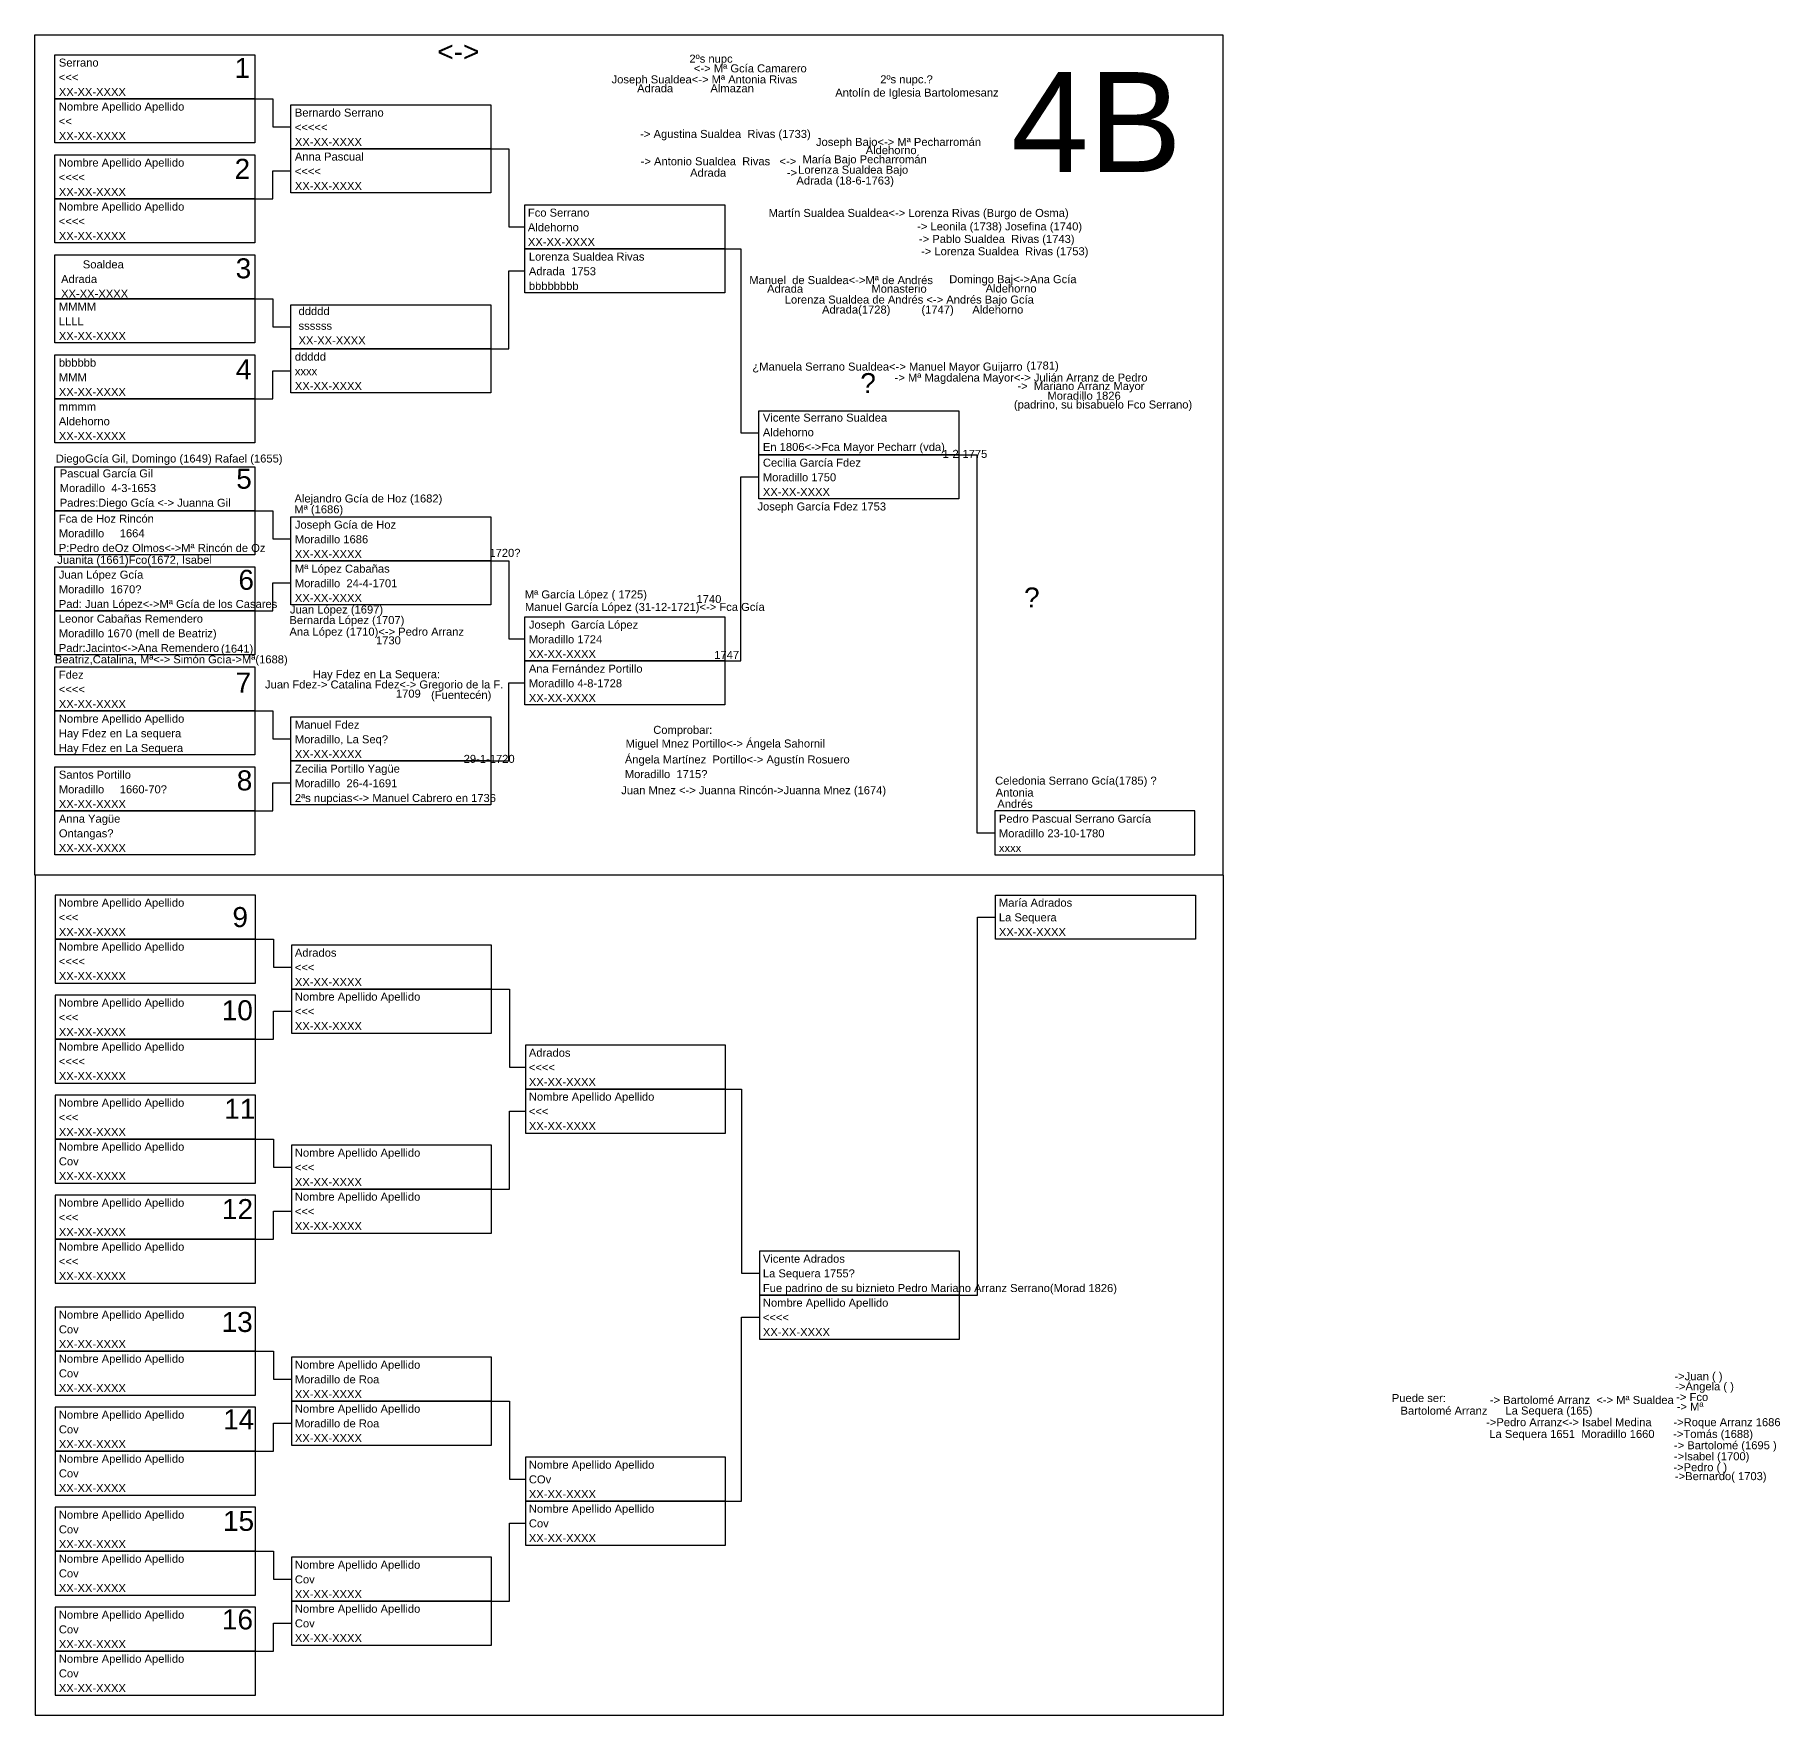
# Model space of a CAD drawing. Header units: millimetres. Extents: x -16844 to 23151, y -8543 to 4892.
# Drawn here: x -1315.5 to -879.3, y -1000 to -580 of the extents above; entities that cross this region are included whole.
import ezdxf
from ezdxf.enums import TextEntityAlignment as Align

# ---------------------------------------------------------------- set-up
doc = ezdxf.new("R2010")
doc.units = ezdxf.units.MM
doc.layers.add('Guijarro', color=90, linetype='Continuous')
doc.styles.add('Arial', font='arial.ttf', dxfattribs={"height": 0.01})

# ---------------------------------------------------------------- blocks, each defined once
blk = doc.blocks.new('Hoja superior')
for points in [[(0, 210), (297, 210), (297, 0), (0, 0)], [(5, 205), (55, 205), (55, 194), (5, 194)], [(5, 194), (55, 194), (55, 183), (5, 183)], [(64, 192.5), (114, 192.5), (114, 181.5), (64, 181.5)], [(5, 180), (55, 180), (55, 169), (5, 169)], [(64, 181.5), (114, 181.5), (114, 170.5), (64, 170.5)], [(5, 169), (55, 169), (55, 158), (5, 158)], [(122.5, 167.5), (172.5, 167.5), (172.5, 156.5), (122.5, 156.5)], [(5, 155), (55, 155), (55, 144), (5, 144)], [(122.5, 156.5), (172.5, 156.5), (172.5, 145.5), (122.5, 145.5)], [(5, 144), (55, 144), (55, 133), (5, 133)], [(64, 142.5), (114, 142.5), (114, 131.5), (64, 131.5)], [(64, 131.5), (114, 131.5), (114, 120.5), (64, 120.5)], [(5, 130), (55, 130), (55, 119), (5, 119)], [(5, 119), (55, 119), (55, 108), (5, 108)], [(181, 116), (231, 116), (231, 105), (181, 105)], [(181, 105), (231, 105), (231, 94), (181, 94)], [(5, 102), (55, 102), (55, 91), (5, 91)], [(5, 91), (55, 91), (55, 80), (5, 80)], [(64, 89.5), (114, 89.5), (114, 78.5), (64, 78.5)], [(5, 77), (55, 77), (55, 66), (5, 66)], [(64, 78.5), (114, 78.5), (114, 67.5), (64, 67.5)], [(5, 66), (55, 66), (55, 55), (5, 55)], [(122.5, 64.5), (172.5, 64.5), (172.5, 53.5), (122.5, 53.5)], [(122.5, 53.5), (172.5, 53.5), (172.5, 42.5), (122.5, 42.5)], [(5, 52), (55, 52), (55, 41), (5, 41)], [(5, 41), (55, 41), (55, 30), (5, 30)], [(64, 39.5), (114, 39.5), (114, 28.5), (64, 28.5)], [(5, 27), (55, 27), (55, 16), (5, 16)], [(64, 28.5), (114, 28.5), (114, 17.5), (64, 17.5)], [(5, 16), (55, 16), (55, 5), (5, 5)], [(240, 5), (290, 5), (290, 16), (240, 16)]]:
    blk.add_lwpolyline(points, close=True)
for points in [[(55, 194), (59.5, 194), (59.5, 187), (64, 187)], [(114, 181.5), (118.5, 181.5), (118.5, 162), (122.5, 162)], [(55, 169), (59.5, 169), (59.5, 176), (64, 176)], [(172.5, 156.5), (176.5, 156.5), (176.5, 110.5), (181, 110.5)], [(114, 131.5), (118.5, 131.5), (118.5, 151), (122.5, 151)], [(55, 144), (59.5, 144), (59.5, 137), (64, 137)], [(55, 119), (59.5, 119), (59.5, 126), (64, 126)], [(231, 105), (235.5, 105), (235.5, 10.5), (240, 10.5)], [(172.5, 53.5), (176.5, 53.5), (176.5, 99.5), (181, 99.5)], [(55, 91), (59.5, 91), (59.5, 84), (64, 84)], [(114, 78.5), (118.5, 78.5), (118.5, 59), (122.5, 59)], [(55, 66), (59.5, 66), (59.5, 73), (64, 73)], [(114, 28.5), (118.5, 28.5), (118.5, 48), (122.5, 48)], [(55, 41), (59.5, 41), (59.5, 34), (64, 34)], [(55, 16), (59.5, 16), (59.5, 23), (64, 23)]]:
    blk.add_lwpolyline(points)
blk = doc.blocks.new('Hoja inferior')
for points in [[(0, -210), (297, -210), (297, 0), (0, 0)], [(5, -16), (55, -16), (55, -5), (5, -5)], [(240, -5), (290, -5), (290, -16), (240, -16)], [(5, -27), (55, -27), (55, -16), (5, -16)], [(64, -28.5), (114, -28.5), (114, -17.5), (64, -17.5)], [(5, -41), (55, -41), (55, -30), (5, -30)], [(64, -39.5), (114, -39.5), (114, -28.5), (64, -28.5)], [(5, -52), (55, -52), (55, -41), (5, -41)], [(122.5, -53.5), (172.5, -53.5), (172.5, -42.5), (122.5, -42.5)], [(5, -66), (55, -66), (55, -55), (5, -55)], [(122.5, -64.5), (172.5, -64.5), (172.5, -53.5), (122.5, -53.5)], [(5, -77), (55, -77), (55, -66), (5, -66)], [(64, -78.5), (114, -78.5), (114, -67.5), (64, -67.5)], [(64, -89.5), (114, -89.5), (114, -78.5), (64, -78.5)], [(5, -91), (55, -91), (55, -80), (5, -80)], [(5, -102), (55, -102), (55, -91), (5, -91)], [(181, -105), (231, -105), (231, -94), (181, -94)], [(5, -119), (55, -119), (55, -108), (5, -108)], [(181, -116), (231, -116), (231, -105), (181, -105)], [(5, -130), (55, -130), (55, -119), (5, -119)], [(64, -131.5), (114, -131.5), (114, -120.5), (64, -120.5)], [(5, -144), (55, -144), (55, -133), (5, -133)], [(64, -142.5), (114, -142.5), (114, -131.5), (64, -131.5)], [(5, -155), (55, -155), (55, -144), (5, -144)], [(122.5, -156.5), (172.5, -156.5), (172.5, -145.5), (122.5, -145.5)], [(122.5, -167.5), (172.5, -167.5), (172.5, -156.5), (122.5, -156.5)], [(5, -169), (55, -169), (55, -158), (5, -158)], [(5, -180), (55, -180), (55, -169), (5, -169)], [(64, -181.5), (114, -181.5), (114, -170.5), (64, -170.5)], [(5, -194), (55, -194), (55, -183), (5, -183)], [(64, -192.5), (114, -192.5), (114, -181.5), (64, -181.5)], [(5, -205), (55, -205), (55, -194), (5, -194)]]:
    blk.add_lwpolyline(points, close=True)
for points in [[(231, -105), (235.5, -105), (235.5, -10.5), (240, -10.5)], [(55, -16), (59.5, -16), (59.5, -23), (64, -23)], [(114, -28.5), (118.5, -28.5), (118.5, -48), (122.5, -48)], [(55, -41), (59.5, -41), (59.5, -34), (64, -34)], [(172.5, -53.5), (176.5, -53.5), (176.5, -99.5), (181, -99.5)], [(114, -78.5), (118.5, -78.5), (118.5, -59), (122.5, -59)], [(55, -66), (59.5, -66), (59.5, -73), (64, -73)], [(55, -91), (59.5, -91), (59.5, -84), (64, -84)], [(172.5, -156.5), (176.5, -156.5), (176.5, -110.5), (181, -110.5)], [(55, -119), (59.5, -119), (59.5, -126), (64, -126)], [(114, -131.5), (118.5, -131.5), (118.5, -151), (122.5, -151)], [(55, -144), (59.5, -144), (59.5, -137), (64, -137)], [(114, -181.5), (118.5, -181.5), (118.5, -162), (122.5, -162)], [(55, -169), (59.5, -169), (59.5, -176), (64, -176)], [(55, -194), (59.5, -194), (59.5, -187), (64, -187)]]:
    blk.add_lwpolyline(points)
blk = doc.blocks.new('Casilla')
at = {"style": 'Arial'}
for tag, p in [('NOMBRE', (0.88, 8.08)), ('LUGAR_NACIMIENTO', (0.88, 4.42)), ('FECHA', (0.88, 0.75))]:
    blk.add_attdef(tag, p, '', height=2, dxfattribs=at)
blk = doc.blocks.new('Hermanos')
at = {"style": 'Arial'}
blk.add_attdef('NOMBRE', (0, 0), '', height=2, dxfattribs=at)

msp = doc.modelspace()

# ---------------------------------------------------------------- block references
for name, p, values in [('Casilla', (-1310.43, -596), {'NOMBRE': 'Serrano', 'LUGAR_NACIMIENTO': '<<<', 'FECHA': 'XX-XX-XXXX'}), ('Casilla', (-1310.43, -607), {'NOMBRE': 'Nombre Apellido Apellido', 'LUGAR_NACIMIENTO': '<<', 'FECHA': 'XX-XX-XXXX'}), ('Hermanos', (-1164.22, -605.75), {'NOMBRE': '-> Agustina Sualdea  Rivas (1733)       '}), ('Hermanos', (-1120.28, -607.76), {'NOMBRE': 'Joseph Bajo<-> Mª Pecharromán'}), ('Casilla', (-1251.43, -619.5), {'NOMBRE': 'Anna Pascual', 'LUGAR_NACIMIENTO': '<<<<', 'FECHA': 'XX-XX-XXXX'}), ('Casilla', (-1310.43, -621), {'NOMBRE': 'Nombre Apellido Apellido', 'LUGAR_NACIMIENTO': '<<<<', 'FECHA': 'XX-XX-XXXX'}), ('Casilla', (-1310.43, -632), {'NOMBRE': 'Nombre Apellido Apellido', 'LUGAR_NACIMIENTO': '<<<<', 'FECHA': 'XX-XX-XXXX'}), ('Casilla', (-1193.18, -633.51), {'NOMBRE': 'Fco Serrano', 'LUGAR_NACIMIENTO': 'Aldehorno ', 'FECHA': 'XX-XX-XXXX'}), ('Hermanos', (-1094.99, -628.86), {'NOMBRE': '-> Leonila (1738) Josefina (1740)       '}), ('Hermanos', (-1094.54, -632), {'NOMBRE': '-> Pablo Sualdea  Rivas (1743)       '}), ('Casilla', (-1309.87, -646.44), {'NOMBRE': '       Soaldea', 'LUGAR_NACIMIENTO': 'Adrada', 'FECHA': 'XX-XX-XXXX'}), ('Casilla', (-1310.43, -657), {'NOMBRE': 'MMMM', 'LUGAR_NACIMIENTO': 'LLLL', 'FECHA': 'XX-XX-XXXX'}), ('Casilla', (-1310.43, -671), {'NOMBRE': 'bbbbbb', 'LUGAR_NACIMIENTO': 'MMM', 'FECHA': 'XX-XX-XXXX'}), ('Hermanos', (-1067.67, -663.65), {'NOMBRE': '(1781)'}), ('Hermanos', (-1072.35, -673.39), {'NOMBRE': '  (padrino, su bisabuelo Fco Serrano)'}), ('Casilla', (-1310.43, -682), {'NOMBRE': 'mmmm', 'LUGAR_NACIMIENTO': 'Aldehorno', 'FECHA': 'XX-XX-XXXX'}), ('Casilla', (-1134.43, -684.75), {'NOMBRE': 'Vicente Serrano Sualdea', 'LUGAR_NACIMIENTO': 'Aldehorno', 'FECHA': 'En 1806<->Fca Mayor Pecharr (vda)'}), ('Hermanos', (-1310.31, -686.89), {'NOMBRE': 'DiegoGcía Gil, Domingo (1649) Rafael (1655) '}), ('Hermanos', (-1088.63, -685.73), {'NOMBRE': '1-2-1775'}), ('Casilla', (-1310.2, -698.69), {'NOMBRE': 'Pascual García Gil', 'LUGAR_NACIMIENTO': 'Moradillo  4-3-1653', 'FECHA': 'Padres:Diego Gcía <-> Juanna Gil'}), ('Casilla', (-1134.43, -696), {'NOMBRE': 'Cecilia García Fdez ', 'LUGAR_NACIMIENTO': 'Moradillo 1750 ', 'FECHA': 'XX-XX-XXXX'}), ('Hermanos', (-1250.65, -696.88), {'NOMBRE': 'Alejandro Gcía de Hoz (1682)'}), ('Hermanos', (-1250.68, -699.59), {'NOMBRE': 'Mª (1686)'}), ('Hermanos', (-1134.91, -698.88), {'NOMBRE': 'Joseph García Fdez 1753'}), ('Casilla', (-1310.43, -710), {'NOMBRE': 'Fca de Hoz Rincón', 'LUGAR_NACIMIENTO': 'Moradillo     1664', 'FECHA': 'P:Pedro deOz Olmos<->Mª Rincón de Oz'}), ('Casilla', (-1251.43, -711.5), {'NOMBRE': 'Joseph Gcía de Hoz', 'LUGAR_NACIMIENTO': 'Moradillo 1686', 'FECHA': 'XX-XX-XXXX'}), ('Casilla', (-1310.43, -724), {'NOMBRE': 'Juan López Gcía', 'LUGAR_NACIMIENTO': 'Moradillo  1670?', 'FECHA': 'Pad: Juan López<->Mª Gcía de los Casares'}), ('Casilla', (-1251.43, -722.5), {'NOMBRE': 'Mª López Cabañas', 'LUGAR_NACIMIENTO': 'Moradillo  24-4-1701', 'FECHA': 'XX-XX-XXXX'}), ('Hermanos', (-1193.07, -720.86), {'NOMBRE': 'Mª García López ( 1725)'}), ('Hermanos', (-1251.78, -724.64), {'NOMBRE': 'Juan López (1697)'}), ('Casilla', (-1310.43, -735), {'NOMBRE': 'Leonor Cabañas Remendero', 'LUGAR_NACIMIENTO': 'Moradillo 1670 (mell de Beatriz)', 'FECHA': 'Padr:Jacinto<->Ana Remendero'}), ('Hermanos', (-1251.9, -730.17), {'NOMBRE': 'Ana López (1710)<-> Pedro Arranz'}), ('Hermanos', (-1251.91, -727.27), {'NOMBRE': 'Bernarda López (1707)'}), ('Casilla', (-1192.93, -736.5), {'NOMBRE': 'Joseph  García López', 'LUGAR_NACIMIENTO': 'Moradillo 1724', 'FECHA': 'XX-XX-XXXX'}), ('Hermanos', (-1231.82, -732.34), {'NOMBRE': '  1730'}), ('Hermanos', (-1312.87, -737.1), {'NOMBRE': '   Beatriz,Catalina, Mª<-> Simón Gcía->Mª(1688)'}), ('Casilla', (-1192.93, -747.5), {'NOMBRE': 'Ana Fernández Portillo', 'LUGAR_NACIMIENTO': 'Moradillo 4-8-1728', 'FECHA': 'XX-XX-XXXX'}), ('Hermanos', (-1147.26, -735.99), {'NOMBRE': '  1747'}), ('Casilla', (-1310.43, -749), {'NOMBRE': 'Fdez', 'LUGAR_NACIMIENTO': '<<<<', 'FECHA': 'XX-XX-XXXX'}), ('Hermanos', (-1225.29, -745.66), {'NOMBRE': '1709'}), ('Hermanos', (-1273.16, -745.99), {'NOMBRE': '                                                                         (Fuentecén)'}), ('Casilla', (-1310.43, -760), {'NOMBRE': 'Nombre Apellido Apellido', 'LUGAR_NACIMIENTO': 'Hay Fdez en La sequera', 'FECHA': 'Hay Fdez en La Sequera'}), ('Casilla', (-1251.43, -761.5), {'NOMBRE': 'Manuel Fdez ', 'LUGAR_NACIMIENTO': 'Moradillo, La Seq?', 'FECHA': 'XX-XX-XXXX'}), ('Hermanos', (-1160.96, -754.72), {'NOMBRE': 'Comprobar:'}), ('Hermanos', (-1167.87, -758.13), {'NOMBRE': 'Miguel Mnez Portillo<-> Ángela Sahornil'}), ('Casilla', (-1251.43, -772.5), {'NOMBRE': 'Zecilia Portillo Yagüe', 'LUGAR_NACIMIENTO': 'Moradillo  26-4-1691', 'FECHA': '2ªs nupcias<-> Manuel Cabrero en 1736'}), ('Hermanos', (-1208.35, -761.97), {'NOMBRE': '29-1-1720'}), ('Casilla', (-1310.43, -774), {'NOMBRE': 'Santos Portillo', 'LUGAR_NACIMIENTO': 'Moradillo     1660-70?', 'FECHA': 'XX-XX-XXXX'}), ('Hermanos', (-1075.49, -767.41), {'NOMBRE': 'Celedonia Serrano Gcía(1785) ?'}), ('Hermanos', (-1076.91, -770.39), {'NOMBRE': '  Antonia'}), ('Hermanos', (-1074.95, -773.2), {'NOMBRE': 'Andrés'}), ('Casilla', (-1310.43, -785), {'NOMBRE': 'Anna Yagüe', 'LUGAR_NACIMIENTO': 'Ontangas?', 'FECHA': 'XX-XX-XXXX'}), ('Casilla', (-1075.43, -785), {'NOMBRE': 'Pedro Pascual Serrano García', 'LUGAR_NACIMIENTO': 'Moradillo 23-10-1780', 'FECHA': 'xxxx'}), ('Casilla', (-1310.43, -806), {'NOMBRE': 'Nombre Apellido Apellido', 'LUGAR_NACIMIENTO': '<<<', 'FECHA': 'XX-XX-XXXX'}), ('Casilla', (-1075.43, -806), {'NOMBRE': 'María Adrados', 'LUGAR_NACIMIENTO': 'La Sequera', 'FECHA': 'XX-XX-XXXX'}), ('Casilla', (-1310.43, -817), {'NOMBRE': 'Nombre Apellido Apellido', 'LUGAR_NACIMIENTO': '<<<<', 'FECHA': 'XX-XX-XXXX'}), ('Casilla', (-1251.43, -818.5), {'NOMBRE': 'Adrados', 'LUGAR_NACIMIENTO': '<<<', 'FECHA': 'XX-XX-XXXX'}), ('Casilla', (-1251.43, -829.5), {'NOMBRE': 'Nombre Apellido Apellido', 'LUGAR_NACIMIENTO': '<<<', 'FECHA': 'XX-XX-XXXX'}), ('Casilla', (-1310.43, -831), {'NOMBRE': 'Nombre Apellido Apellido', 'LUGAR_NACIMIENTO': '<<<', 'FECHA': 'XX-XX-XXXX'}), ('Casilla', (-1310.43, -842), {'NOMBRE': 'Nombre Apellido Apellido', 'LUGAR_NACIMIENTO': '<<<<', 'FECHA': 'XX-XX-XXXX'}), ('Casilla', (-1192.93, -843.5), {'NOMBRE': 'Adrados', 'LUGAR_NACIMIENTO': '<<<<', 'FECHA': 'XX-XX-XXXX'}), ('Casilla', (-1310.43, -856), {'NOMBRE': 'Nombre Apellido Apellido', 'LUGAR_NACIMIENTO': '<<<', 'FECHA': 'XX-XX-XXXX'}), ('Casilla', (-1192.93, -854.5), {'NOMBRE': 'Nombre Apellido Apellido', 'LUGAR_NACIMIENTO': '<<<', 'FECHA': 'XX-XX-XXXX'}), ('Casilla', (-1310.43, -867), {'NOMBRE': 'Nombre Apellido Apellido', 'LUGAR_NACIMIENTO': 'Cov', 'FECHA': 'XX-XX-XXXX'}), ('Casilla', (-1251.43, -868.5), {'NOMBRE': 'Nombre Apellido Apellido', 'LUGAR_NACIMIENTO': '<<<', 'FECHA': 'XX-XX-XXXX'}), ('Casilla', (-1310.43, -881), {'NOMBRE': 'Nombre Apellido Apellido', 'LUGAR_NACIMIENTO': '<<<', 'FECHA': 'XX-XX-XXXX'}), ('Casilla', (-1251.43, -879.5), {'NOMBRE': 'Nombre Apellido Apellido', 'LUGAR_NACIMIENTO': '<<<', 'FECHA': 'XX-XX-XXXX'}), ('Casilla', (-1310.43, -892), {'NOMBRE': 'Nombre Apellido Apellido', 'LUGAR_NACIMIENTO': '<<<', 'FECHA': 'XX-XX-XXXX'}), ('Casilla', (-1134.43, -895), {'NOMBRE': 'Vicente Adrados', 'LUGAR_NACIMIENTO': 'La Sequera 1755?', 'FECHA': 'Fue padrino de su biznieto Pedro Mariano Arranz Serrano(Morad 1826)'}), ('Casilla', (-1134.43, -906), {'NOMBRE': 'Nombre Apellido Apellido', 'LUGAR_NACIMIENTO': '<<<<', 'FECHA': 'XX-XX-XXXX'}), ('Casilla', (-1310.43, -909), {'NOMBRE': 'Nombre Apellido Apellido', 'LUGAR_NACIMIENTO': 'Cov', 'FECHA': 'XX-XX-XXXX'}), ('Casilla', (-1310.43, -920), {'NOMBRE': 'Nombre Apellido Apellido', 'LUGAR_NACIMIENTO': 'Cov', 'FECHA': 'XX-XX-XXXX'}), ('Casilla', (-1251.43, -921.5), {'NOMBRE': 'Nombre Apellido Apellido', 'LUGAR_NACIMIENTO': 'Moradillo de Roa', 'FECHA': 'XX-XX-XXXX'}), ('Hermanos', (-905.68, -916.28), {'NOMBRE': '->Juan ( )'}), ('Hermanos', (-951.83, -922.22), {'NOMBRE': '-> Bartolomé Arranz  <-> Mª Sualdea'}), ('Hermanos', (-905.48, -918.83), {'NOMBRE': '->Ángela ( )'}), ('Hermanos', (-905.23, -921.49), {'NOMBRE': '-> Fco'}), ('Casilla', (-1310.43, -934), {'NOMBRE': 'Nombre Apellido Apellido', 'LUGAR_NACIMIENTO': 'Cov', 'FECHA': 'XX-XX-XXXX'}), ('Casilla', (-1251.43, -932.5), {'NOMBRE': 'Nombre Apellido Apellido', 'LUGAR_NACIMIENTO': 'Moradillo de Roa', 'FECHA': 'XX-XX-XXXX'}), ('Hermanos', (-974.15, -924.9), {'NOMBRE': 'Bartolomé Arranz'}), ('Hermanos', (-947.92, -924.87), {'NOMBRE': 'La Sequera (165)'}), ('Hermanos', (-905.1, -923.88), {'NOMBRE': '-> Mª'}), ('Hermanos', (-952.75, -927.78), {'NOMBRE': '->Pedro Arranz<-> Isabel Medina       ->Roque Arranz 1686'}), ('Hermanos', (-951.96, -930.72), {'NOMBRE': 'La Sequera 1651  Moradillo 1660      ->Tomás (1688)'}), ('Hermanos', (-905.81, -933.55), {'NOMBRE': '-> Bartolomé (1695 )'}), ('Casilla', (-1310.43, -945), {'NOMBRE': 'Nombre Apellido Apellido', 'LUGAR_NACIMIENTO': 'Cov', 'FECHA': 'XX-XX-XXXX'}), ('Casilla', (-1192.93, -946.5), {'NOMBRE': 'Nombre Apellido Apellido', 'LUGAR_NACIMIENTO': 'COv', 'FECHA': 'XX-XX-XXXX'}), ('Hermanos', (-905.94, -939.04), {'NOMBRE': '->Pedro ( )'}), ('Hermanos', (-905.81, -936.3), {'NOMBRE': '->Isabel (1700)'}), ('Hermanos', (-905.55, -941.27), {'NOMBRE': '->Bernardo( 1703)'}), ('Casilla', (-1310.43, -959), {'NOMBRE': 'Nombre Apellido Apellido', 'LUGAR_NACIMIENTO': 'Cov', 'FECHA': 'XX-XX-XXXX'}), ('Casilla', (-1192.93, -957.5), {'NOMBRE': 'Nombre Apellido Apellido', 'LUGAR_NACIMIENTO': 'Cov', 'FECHA': 'XX-XX-XXXX'}), ('Casilla', (-1310.43, -970), {'NOMBRE': 'Nombre Apellido Apellido', 'LUGAR_NACIMIENTO': 'Cov', 'FECHA': 'XX-XX-XXXX'}), ('Casilla', (-1251.43, -971.5), {'NOMBRE': 'Nombre Apellido Apellido', 'LUGAR_NACIMIENTO': 'Cov', 'FECHA': 'XX-XX-XXXX'}), ('Casilla', (-1251.43, -982.5), {'NOMBRE': 'Nombre Apellido Apellido', 'LUGAR_NACIMIENTO': 'Cov', 'FECHA': 'XX-XX-XXXX'}), ('Casilla', (-1310.43, -984), {'NOMBRE': 'Nombre Apellido Apellido', 'LUGAR_NACIMIENTO': 'Cov', 'FECHA': 'XX-XX-XXXX'}), ('Casilla', (-1310.43, -995), {'NOMBRE': 'Nombre Apellido Apellido', 'LUGAR_NACIMIENTO': 'Cov', 'FECHA': 'XX-XX-XXXX'})]:
    msp.add_blockref(name, p).add_auto_attribs(values)
ref = msp.add_blockref('Casilla', (-1152.8, -591.36))
ref.add_attrib('LUGAR_NACIMIENTO', '2ºs nupc', (-1151.92, -586.94), dxfattribs={"height": 2, "style": 'Arial'})
ref = msp.add_blockref('Casilla', (-1151.67, -593.77))
ref.add_attrib('LUGAR_NACIMIENTO', '<-> Mª Gcía Camarero', (-1150.79, -589.36), dxfattribs={"height": 2, "style": 'Arial'})
ref = msp.add_blockref('Hermanos', (-1171.37, -592.12))
ref.add_attrib('NOMBRE', 'Joseph Sualdea<-> Mª Antonia Rivas', (-1171.37, -592.12), dxfattribs={"color": 4, "height": 2, "style": 'Arial'})
ref = msp.add_blockref('Casilla', (-1165.87, -598.75))
ref.add_attrib('LUGAR_NACIMIENTO', 'Adrada            Almazan', (-1164.99, -594.34), dxfattribs={"height": 2, "style": 'Arial'})
ref = msp.add_blockref('Hermanos', (-1115.46, -595.42))
ref.add_attrib('NOMBRE', 'Antolín de Iglesia Bartolomesanz', (-1115.46, -595.42), dxfattribs={"color": 41, "height": 2, "style": 'Arial'})
ref = msp.add_blockref('Casilla', (-1105.08, -596.52))
ref.add_attrib('LUGAR_NACIMIENTO', '2ºs nupc.?', (-1104.21, -592.1), dxfattribs={"height": 2, "style": 'Arial'})
ref = msp.add_blockref('Casilla', (-1251.43, -608.5))
ref.add_attrib('NOMBRE', 'Bernardo Serrano', (-1250.55, -600.42), dxfattribs={"color": 1, "height": 2, "style": 'Arial'})
ref.add_attrib('LUGAR_NACIMIENTO', '<<<<<', (-1250.55, -604.08), dxfattribs={"height": 2, "style": 'Arial'})
ref.add_attrib('FECHA', 'XX-XX-XXXX', (-1250.55, -607.75), dxfattribs={"height": 2, "style": 'Arial'})
ref = msp.add_blockref('Hermanos', (-1164.11, -612.59))
ref.add_attrib('NOMBRE', '-> Antonio Sualdea  Rivas   <->  ', (-1164.11, -612.59), dxfattribs={"color": 7, "height": 2, "style": 'Arial'})
ref = msp.add_blockref('Casilla', (-1129.96, -620.19))
ref.add_attrib('NOMBRE', '       María Bajo Pecharromán', (-1129.08, -612.1), dxfattribs={"color": 7, "height": 2, "style": 'Arial'})
ref = msp.add_blockref('Casilla', (-1108.73, -614.23))
ref.add_attrib('LUGAR_NACIMIENTO', 'Aldehorno', (-1107.86, -609.81), dxfattribs={"height": 2, "style": 'Arial'})
ref = msp.add_blockref('Casilla', (-1152.62, -623.53))
ref.add_attrib('NOMBRE', 'Adrada', (-1151.74, -615.45), dxfattribs={"height": 2, "style": 'Arial'})
ref = msp.add_blockref('Casilla', (-1128.45, -619.83))
ref.add_attrib('LUGAR_NACIMIENTO', '-> ', (-1127.57, -615.42), dxfattribs={"height": 2, "style": 'Arial'})
ref = msp.add_blockref('Casilla', (-1127.16, -622.78))
ref.add_attrib('NOMBRE', '  Lorenza Sualdea Bajo', (-1126.28, -614.7), dxfattribs={"color": 30, "height": 2, "style": 'Arial'})
ref = msp.add_blockref('Casilla', (-1126.05, -621.82))
ref.add_attrib('LUGAR_NACIMIENTO', 'Adrada (18-6-1763) ', (-1125.17, -617.41), dxfattribs={"height": 2, "style": 'Arial'})
ref = msp.add_blockref('Hermanos', (-1132.12, -625.5))
ref.add_attrib('NOMBRE', 'Martín Sualdea Sualdea<-> Lorenza Rivas (Burgo de Osma)', (-1132.12, -625.5), dxfattribs={"color": 4, "height": 2, "style": 'Arial'})
ref = msp.add_blockref('Casilla', (-1192.93, -644.5))
ref.add_attrib('NOMBRE', 'Lorenza Sualdea Rivas', (-1192.05, -636.42), dxfattribs={"color": 1, "height": 2, "style": 'Arial'})
ref.add_attrib('LUGAR_NACIMIENTO', 'Adrada  1753', (-1192.05, -640.08), dxfattribs={"height": 2, "style": 'Arial'})
ref.add_attrib('FECHA', 'bbbbbbbb', (-1192.05, -643.75), dxfattribs={"height": 2, "style": 'Arial'})
ref = msp.add_blockref('Hermanos', (-1094.02, -635.08))
ref.add_attrib('NOMBRE', '-> Lorenza Sualdea  Rivas (1753)       ', (-1094.02, -635.08), dxfattribs={"color": 1, "height": 2, "style": 'Arial'})
ref = msp.add_blockref('Casilla', (-1137.83, -650.37))
ref.add_attrib('NOMBRE', 'Manuel  de Sualdea<->Mª de Andrés', (-1136.95, -642.29), dxfattribs={"height": 2, "style": 'Arial'})
ref = msp.add_blockref('Casilla', (-1087.85, -642.81))
ref.add_attrib('FECHA', 'Domingo Baj<->Ana Gcía', (-1086.97, -642.06), dxfattribs={"height": 2, "style": 'Arial'})
ref = msp.add_blockref('Casilla', (-1133.38, -648.85))
ref.add_attrib('LUGAR_NACIMIENTO', 'Adrada                      Monasterio', (-1132.5, -644.44), dxfattribs={"height": 2, "style": 'Arial'})
ref = msp.add_blockref('Casilla', (-1128.96, -655.25))
ref.add_attrib('NOMBRE', 'Lorenza Sualdea de Andrés <-> Andrés Bajo Gcía', (-1128.09, -647.16), dxfattribs={"color": 30, "height": 2, "style": 'Arial'})
ref = msp.add_blockref('Casilla', (-1081.85, -648.81))
ref.add_attrib('LUGAR_NACIMIENTO', '    Aldehorno', (-1080.98, -644.39), dxfattribs={"height": 2, "style": 'Arial'})
ref = msp.add_blockref('Casilla', (-1250.51, -658.12))
ref.add_attrib('NOMBRE', 'ddddd', (-1249.63, -650.03), dxfattribs={"height": 2, "style": 'Arial'})
ref.add_attrib('LUGAR_NACIMIENTO', 'ssssss', (-1249.63, -653.7), dxfattribs={"color": 1, "height": 2, "style": 'Arial'})
ref.add_attrib('FECHA', 'XX-XX-XXXX', (-1249.63, -657.37), dxfattribs={"height": 2, "style": 'Arial'})
ref = msp.add_blockref('Casilla', (-1119.64, -654.07))
ref.add_attrib('LUGAR_NACIMIENTO', 'Adrada(1728)          (1747)      Aldehorno', (-1118.76, -649.65), dxfattribs={"height": 2, "style": 'Arial'})
ref = msp.add_blockref('Casilla', (-1251.43, -669.5))
ref.add_attrib('NOMBRE', 'ddddd', (-1250.55, -661.42), dxfattribs={"height": 2, "style": 'Arial'})
ref.add_attrib('LUGAR_NACIMIENTO', 'xxxx', (-1250.55, -665.08), dxfattribs={"color": 1, "height": 2, "style": 'Arial'})
ref.add_attrib('FECHA', 'XX-XX-XXXX', (-1250.55, -668.75), dxfattribs={"height": 2, "style": 'Arial'})
ref = msp.add_blockref('Hermanos', (-1136.95, -663.91))
ref.add_attrib('NOMBRE', ' ¿Manuela Serrano Sualdea<-> Manuel Mayor Guijarro', (-1136.95, -663.91), dxfattribs={"color": 2, "height": 2, "style": 'Arial'})
ref = msp.add_blockref('Casilla', (-1147.3, -667.4))
ref.add_attrib('FECHA', '                                                           -> Mª Magdalena Mayor<-> Julián Arranz de Pedro', (-1146.42, -666.65), dxfattribs={"height": 2, "style": 'Arial'})
ref = msp.add_blockref('Casilla', (-1116.59, -669.52))
ref.add_attrib('FECHA', '                                                           ->  Mariano Arranz Mayor ', (-1115.71, -668.77), dxfattribs={"height": 2, "style": 'Arial'})
ref = msp.add_blockref('Casilla', (-1063.3, -671.94))
ref.add_attrib('FECHA', 'Moradillo 1826', (-1062.42, -671.19), dxfattribs={"height": 2, "style": 'Arial'})
ref = msp.add_blockref('Hermanos', (-1309.96, -712.21))
ref.add_attrib('NOMBRE', 'Juanita (1661)Fco(1672, Isabel', (-1309.96, -712.21), dxfattribs={"color": 0, "height": 2, "style": 'Arial'})
ref = msp.add_blockref('Hermanos', (-1201.92, -710.47))
ref.add_attrib('NOMBRE', '1720?', (-1201.92, -710.47), dxfattribs={"color": 1, "height": 2, "style": 'Arial'})
ref = msp.add_blockref('Casilla', (-1193.91, -724.74))
ref.add_attrib('FECHA', 'Manuel García López (31-12-1721)<-> Fca Gcía', (-1193.03, -723.99), dxfattribs={"color": 6, "height": 2, "style": 'Arial'})
ref = msp.add_blockref('Casilla', (-1151.03, -722.76))
ref.add_attrib('FECHA', '1740', (-1150.15, -722.01), dxfattribs={"color": 6, "height": 2, "style": 'Arial'})
ref = msp.add_blockref('Casilla', (-1270.68, -738.84))
ref.add_attrib('LUGAR_NACIMIENTO', ' (1641)', (-1269.8, -734.43), dxfattribs={"height": 2, "style": 'Arial'})
ref = msp.add_blockref('Hermanos', (-1258.01, -743.37))
ref.add_attrib('NOMBRE', 'Juan Fdez-> Catalina Fdez<-> Gregorio de la F.', (-1258.01, -743.37), dxfattribs={"color": 5, "height": 2, "style": 'Arial'})
ref = msp.add_blockref('Hermanos', (-1246.07, -740.81))
ref.add_attrib('NOMBRE', 'Hay Fdez en La Sequera:', (-1246.07, -740.81), dxfattribs={"color": 1, "height": 2, "style": 'Arial'})
ref = msp.add_blockref('Casilla', (-1168.94, -770.2))
ref.add_attrib('NOMBRE', 'Ángela Martínez  Portillo<-> Agustín Rosuero', (-1168.06, -762.12), dxfattribs={"color": 6, "height": 2, "style": 'Arial'})
ref.add_attrib('LUGAR_NACIMIENTO', 'Moradillo  1715?', (-1168.06, -765.78), dxfattribs={"height": 2, "style": 'Arial'})
ref = msp.add_blockref('Hermanos', (-1169.75, -769.81))
ref.add_attrib('NOMBRE', ' Juan Mnez <-> Juanna Rincón->Juanna Mnez (1674)', (-1169.75, -769.81), dxfattribs={"color": 1, "height": 2, "style": 'Arial'})
ref = msp.add_blockref('Hermanos', (-976.32, -921.74))
ref.add_attrib('NOMBRE', 'Puede ser:                         ', (-976.32, -921.74), dxfattribs={"color": 2, "height": 2, "style": 'Arial'})
at = {"layer": 'Guijarro'}
for name, p in [('Hoja superior', (-1315.54, -790)), ('Hoja inferior', (-1315.43, -790))]:
    msp.add_blockref(name, p, dxfattribs=at)

# ---------------------------------------------------------------- texts
at = {"style": 'Arial'}
for s, p in [('<->', (-1204.44, -586.64)), ('1', (-1261.75, -590.77)), ('2', (-1261.73, -615.98)), ('3', (-1261.46, -640.85)), ('4', (-1261.42, -666.12)), ('?', (-1105.31, -669.54)), ('5', (-1261.32, -693.44)), ('6', (-1260.78, -718.71)), ('?', (-1064.37, -723.13)), ('7', (-1261.46, -744.39)), ('8', (-1261.19, -768.85)), ('9', (-1262.27, -803.01)), ('10', (-1261.06, -826.32)), ('11', (-1260.43, -850.95)), ('12', (-1261.01, -876.01)), ('13', (-1261.08, -904.23)), ('14', (-1260.69, -928.59)), ('15', (-1260.74, -953.95)), ('16', (-1261.01, -978.59))]:
    msp.add_text(s, height=5, dxfattribs=at).set_placement(p, align=Align.RIGHT)
at = {"layer": 'Guijarro', "style": 'Arial'}
msp.add_text('4B', height=25, dxfattribs=at).set_placement((-1028.81, -614.28), align=Align.RIGHT)

doc.saveas('drawing.dxf')
